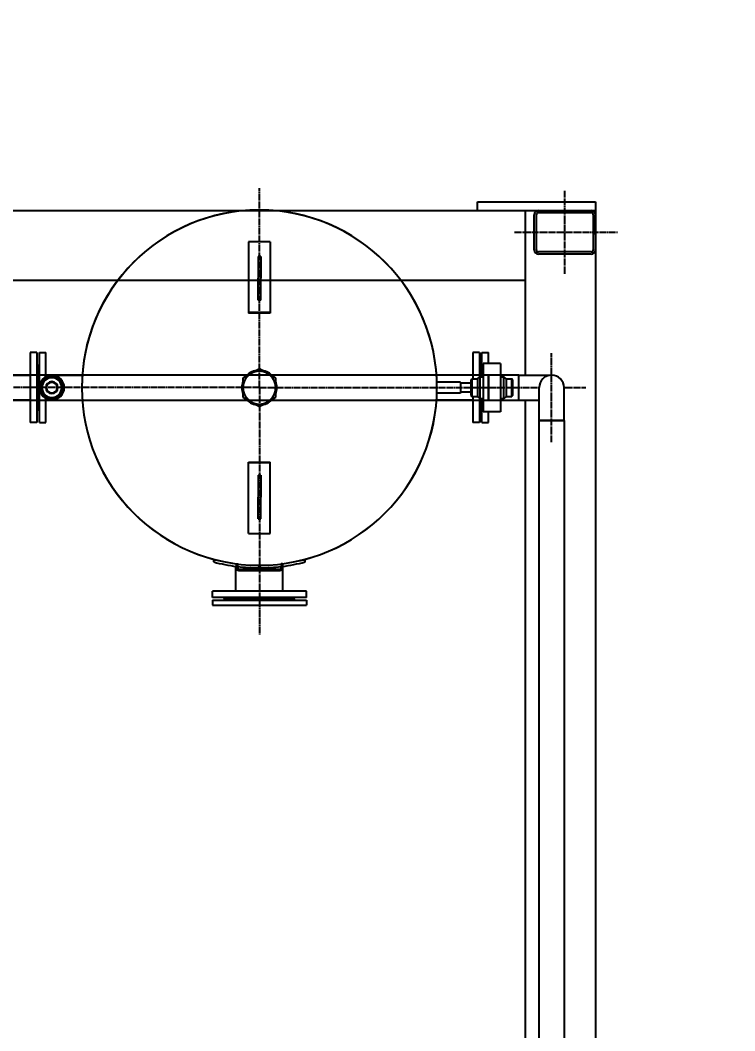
# Model space of a CAD drawing. Header units: millimetres. Extents: x 3795014 to 4300160, y 3869364 to 4016788.
# Drawn here: x 3868704 to 3870338, y 4009246 to 4011557 of the extents above; entities that cross this region are included whole.
import ezdxf
from ezdxf import colors
from ezdxf.entities.mleader import LeaderData, LeaderLine
from ezdxf.math import Vec2, Vec3

# ---------------------------------------------------------------- set-up
doc = ezdxf.new("R2010")
doc.units = ezdxf.units.MM
doc.set_wipeout_variables(frame=1)
for name, pattern in [('K5LT_AXLED', [19.5, 15, -1.5, 1.5, -1.5]), ('K5LT_BASIC', [0]), ('K5LT_THIN', [0])]:
    doc.linetypes.add(name, pattern=pattern)
doc.layers.add('выноска', color=7, linetype='Continuous', lineweight=18)
doc.layers.add('Системный слой', color=7, linetype='Continuous')
doc.styles.add('ISOCPEUR', font='isocpeur.ttf')

# ---------------------------------------------------------------- blocks, each defined once
blk = doc.blocks.new('_BoxFilled')
at = {"color": 0, "linetype": 'ByBlock', "lineweight": -2}
blk.add_line((-0.5, 0), (-1, 0), dxfattribs=at)
at = {"color": 0, "linetype": 'ByBlock', "lineweight": 20}
blk.add_solid([(-0.5, 0.5), (0.5, 0.5), (-0.5, -0.5), (0.5, -0.5)], dxfattribs=at)

msp = doc.modelspace()

# ---------------------------------------------------------------- linework, layer by layer
at = {"layer": 'Системный слой', "linetype": 'K5LT_AXLED'}
for p, q in [((3869250.8, 4010716.6), (3869250.8, 4011172.6)), ((3869250.8, 4010716.6), (3869250.8, 4011172.6)), ((3869949.3, 4010976.7), (3869949.3, 4011166.7)), ((3869834.3, 4011071.7), (3870069.3, 4011071.7)), ((3869250.8, 4010716.6), (3868663.8, 4010716.6)), ((3869250.8, 4010716.6), (3868663.8, 4010716.6)), ((3869250.8, 4010716.6), (3869837.8, 4010716.6)), ((3869250.8, 4010716.6), (3869250.8, 4010151.6)), ((3869250.8, 4010716.6), (3869837.8, 4010716.6)), ((3869250.8, 4010716.6), (3869250.8, 4010151.6))]:
    msp.add_line(p, q, dxfattribs=at)
at = {"layer": 'Системный слой', "linetype": 'K5LT_THIN'}
for p, q in [((3869749.3, 4011141.7), (3870019.3, 4011141.7)), ((3869749.3, 4011121.7), (3869749.3, 4011141.7)), ((3870019.3, 4011141.7), (3870019.3, 4010871.7)), ((3865999.3, 4011121.7), (3870019.3, 4011121.7)), ((3869859.3, 4008222.2), (3869859.3, 4011121.7)), ((3869879.3, 4011031.7), (3869879.3, 4011111.7)), ((3869884.3, 4011031.7), (3869884.3, 4011111.7)), ((3869889.3, 4011121.7), (3870009.3, 4011121.7)), ((3869889.3, 4011116.7), (3870009.3, 4011116.7)), ((3870014.3, 4011111.7), (3870014.3, 4011031.7)), ((3870019.3, 4011066.7), (3870019.3, 4011121.7)), ((3870019.3, 4011111.7), (3870019.3, 4011031.7)), ((3870019.3, 4011072.9), (3870019.3, 4008232.2)), ((3870009.3, 4011026.7), (3869889.3, 4011026.7)), ((3870009.3, 4011021.7), (3869889.3, 4011021.7)), ((3870019.3, 4011031.7), (3870019.3, 4011011.7)), ((3869859.3, 4010961.7), (3866019.3, 4010961.7))]:
    msp.add_line(p, q, dxfattribs=at)
at = {"layer": 'Системный слой', "linetype": 'K5LT_BASIC'}
for p, q in [((3869275.8, 4011050.1), (3869225.8, 4011050.1)), ((3869225.8, 4011050.1), (3869225.8, 4010888)), ((3869275.8, 4011050.1), (3869225.8, 4011050.1)), ((3869225.8, 4011050.1), (3869225.8, 4010888)), ((3869275.8, 4011050.1), (3869275.8, 4010888)), ((3869275.8, 4011050.1), (3869275.8, 4010888)), ((3869247.8, 4011016.6), (3869247.8, 4010967.6)), ((3869253.8, 4011016.6), (3869247.8, 4011016.6)), ((3869247.8, 4011016.6), (3869247.8, 4010967.6)), ((3869253.8, 4011016.6), (3869247.8, 4011016.6)), ((3869253.8, 4011016.6), (3869253.8, 4010967.6)), ((3869253.8, 4011016.6), (3869253.8, 4010967.6)), ((3869247.8, 4010967.6), (3869247.8, 4010966.6)), ((3869247.8, 4010967.6), (3869247.8, 4010966.6)), ((3869247.8, 4010916.6), (3869247.8, 4010966.6)), ((3869247.8, 4010916.6), (3869247.8, 4010966.6)), ((3869253.8, 4010967.6), (3869253.8, 4010966.6)), ((3869253.8, 4010967.6), (3869253.8, 4010966.6)), ((3869253.8, 4010916.6), (3869253.8, 4010966.6)), ((3869253.8, 4010916.6), (3869253.8, 4010966.6)), ((3869253.8, 4010916.6), (3869247.8, 4010916.6)), ((3869253.8, 4010916.6), (3869247.8, 4010916.6)), ((3869275.8, 4010888), (3869225.8, 4010888)), ((3869225.8, 4010888), (3869225.8, 4010886.6)), ((3869275.8, 4010888), (3869225.8, 4010888)), ((3869225.8, 4010888), (3869225.8, 4010886.6)), ((3869275.8, 4010886.6), (3869225.8, 4010886.6)), ((3869275.8, 4010886.6), (3869225.8, 4010886.6)), ((3869275.8, 4010888), (3869275.8, 4010886.6)), ((3869275.8, 4010888), (3869275.8, 4010886.6)), ((3868741.8, 4010796.6), (3868726.8, 4010796.6)), ((3868726.8, 4010796.6), (3868726.8, 4010773.2)), ((3868741.8, 4010796.6), (3868726.8, 4010796.6)), ((3868726.8, 4010796.6), (3868726.8, 4010773.2)), ((3868741.8, 4010796.6), (3868741.8, 4010773.2)), ((3868741.8, 4010796.6), (3868741.8, 4010773.2)), ((3868747.8, 4010796.6), (3868762.8, 4010796.6)), ((3868747.8, 4010716.6), (3868747.8, 4010796.6)), ((3868747.8, 4010796.6), (3868762.8, 4010796.6)), ((3868747.8, 4010716.6), (3868747.8, 4010796.6)), ((3868762.8, 4010741.7), (3868762.8, 4010796.6)), ((3868762.8, 4010741.7), (3868762.8, 4010796.6)), ((3869753.8, 4010796.6), (3869738.8, 4010796.6)), ((3869738.8, 4010796.6), (3869738.8, 4010736.6)), ((3869753.8, 4010796.6), (3869738.8, 4010796.6)), ((3869738.8, 4010796.6), (3869738.8, 4010736.6)), ((3869753.8, 4010796.6), (3869753.8, 4010740.6)), ((3869753.8, 4010796.6), (3869753.8, 4010740.6)), ((3869759.8, 4010796.6), (3869774.8, 4010796.6)), ((3869759.8, 4010773.2), (3869759.8, 4010796.6)), ((3869759.8, 4010796.6), (3869774.8, 4010796.6)), ((3869759.8, 4010773.2), (3869759.8, 4010796.6)), ((3869774.8, 4010773.2), (3869774.8, 4010796.6)), ((3869774.8, 4010773.2), (3869774.8, 4010796.6)), ((3868726.8, 4010773.2), (3868726.8, 4010636.6)), ((3868726.8, 4010773.2), (3868726.8, 4010636.6)), ((3868741.8, 4010773.2), (3868741.8, 4010636.6)), ((3868741.8, 4010773.2), (3868741.8, 4010636.6)), ((3868744.8, 4010767.6), (3868741.8, 4010770.6)), ((3868744.8, 4010767.6), (3868741.8, 4010770.6)), ((3868744.8, 4010767.6), (3868747.8, 4010770.6)), ((3868744.8, 4010767.6), (3868747.8, 4010770.6)), ((3868744.8, 4010767.6), (3868744.8, 4010752.7)), ((3868744.8, 4010680.5), (3868744.8, 4010767.6)), ((3868744.8, 4010767.6), (3868744.8, 4010752.7)), ((3868744.8, 4010680.5), (3868744.8, 4010767.6)), ((3869250.8, 4010759.9), (3869232, 4010749.1)), ((3869250.8, 4010759.9), (3869232, 4010749.1)), ((3869269.5, 4010749.1), (3869250.8, 4010759.9)), ((3869269.5, 4010749.1), (3869250.8, 4010759.9)), ((3869756.8, 4010767.6), (3869753.8, 4010770.6)), ((3869756.8, 4010767.6), (3869753.8, 4010770.6)), ((3869756.8, 4010767.6), (3869759.8, 4010770.6)), ((3869756.8, 4010767.6), (3869759.8, 4010770.6)), ((3869756.8, 4010752.7), (3869756.8, 4010767.6)), ((3869756.8, 4010767.6), (3869756.8, 4010741.6)), ((3869756.8, 4010752.7), (3869756.8, 4010767.6)), ((3869756.8, 4010767.6), (3869756.8, 4010741.6)), ((3869759.8, 4010741.6), (3869759.8, 4010773.2)), ((3869759.8, 4010741.6), (3869759.8, 4010773.2)), ((3869762.3, 4010771.6), (3869762.3, 4010661.6)), ((3869802.3, 4010771.6), (3869762.3, 4010771.6)), ((3869762.3, 4010771.6), (3869762.3, 4010661.6)), ((3869802.3, 4010771.6), (3869762.3, 4010771.6)), ((3869774.8, 4010771.6), (3869774.8, 4010773.2)), ((3869774.8, 4010771.6), (3869774.8, 4010773.2)), ((3869802.3, 4010771.6), (3869802.3, 4010661.6)), ((3869802.3, 4010771.6), (3869802.3, 4010661.6)), ((3869774.8, 4010745.1), (3867564, 4010745.1)), ((3868612, 4010745.1), (3868726.8, 4010745.1)), ((3868726.8, 4010745.1), (3868726.8, 4010688.1)), ((3868744.8, 4010752.7), (3868744.8, 4010665.6)), ((3868744.8, 4010752.7), (3868744.8, 4010665.6)), ((3868762.8, 4010745.1), (3868845.8, 4010745.1)), ((3868762.8, 4010745.1), (3868845.8, 4010745.1)), ((3868776.3, 4010745.1), (3868845.8, 4010745.1)), ((3868776.3, 4010745.1), (3868845.8, 4010745.1)), ((3869232, 4010749.1), (3869213.3, 4010738.3)), ((3869232, 4010749.1), (3869213.3, 4010738.3)), ((3869213.3, 4010738.3), (3869213.3, 4010716.6)), ((3869213.3, 4010738.3), (3869213.3, 4010716.6)), ((3869288.3, 4010738.3), (3869269.5, 4010749.1)), ((3869288.3, 4010738.3), (3869269.5, 4010749.1)), ((3869288.3, 4010716.6), (3869288.3, 4010738.3)), ((3869288.3, 4010716.6), (3869288.3, 4010738.3)), ((3869738.8, 4010745.1), (3869655.8, 4010745.1)), ((3869738.8, 4010745.1), (3869655.8, 4010745.1)), ((3869749.8, 4010736.6), (3869754.8, 4010741.6)), ((3869749.8, 4010736.6), (3869754.8, 4010741.6)), ((3869754.8, 4010741.6), (3869754.8, 4010716.6)), ((3869754.8, 4010741.6), (3869762.3, 4010741.6)), ((3869754.8, 4010741.6), (3869754.8, 4010716.6)), ((3869754.8, 4010741.6), (3869762.3, 4010741.6)), ((3869756.8, 4010741.6), (3869756.8, 4010752.7)), ((3869756.8, 4010741.6), (3869756.8, 4010752.7)), ((3869774.8, 4010688.1), (3869774.8, 4010745.1)), ((3869843.9, 4010745.1), (3869774.8, 4010745.1)), ((3869774.8, 4010745.1), (3869774.8, 4010688.1)), ((3869802.3, 4010741.6), (3869809.8, 4010741.6)), ((3869802.3, 4010741.6), (3869809.8, 4010741.6)), ((3869814.8, 4010736.6), (3869809.8, 4010741.6)), ((3869809.8, 4010716.6), (3869809.8, 4010741.6)), ((3869814.8, 4010736.6), (3869809.8, 4010741.6)), ((3869809.8, 4010716.6), (3869809.8, 4010741.6)), ((3869843.9, 4010688.1), (3869843.9, 4010745.1)), ((3868747.8, 4010660), (3868747.8, 4010716.6)), ((3868747.8, 4010660), (3868747.8, 4010716.6)), ((3869213.3, 4010716.6), (3869213.3, 4010694.9)), ((3869213.3, 4010716.6), (3869213.3, 4010694.9)), ((3869288.3, 4010694.9), (3869288.3, 4010716.6)), ((3869288.3, 4010694.9), (3869288.3, 4010716.6)), ((3869710.8, 4010729.1), (3869656.6, 4010729.1)), ((3869710.8, 4010729.1), (3869656.6, 4010729.1)), ((3869710.8, 4010729.1), (3869710.8, 4010716.8)), ((3869710.8, 4010729.1), (3869710.8, 4010716.8)), ((3869734.8, 4010726.6), (3869710.8, 4010726.6)), ((3869734.8, 4010726.6), (3869710.8, 4010726.6)), ((3869710.8, 4010716.8), (3869710.8, 4010704.1)), ((3869710.8, 4010716.8), (3869710.8, 4010704.1)), ((3869734.8, 4010734.6), (3869736.8, 4010736.6)), ((3869734.8, 4010734.6), (3869736.8, 4010736.6)), ((3869734.8, 4010716.6), (3869734.8, 4010734.6)), ((3869734.8, 4010716.6), (3869734.8, 4010734.6)), ((3869734.8, 4010698.6), (3869734.8, 4010716.6)), ((3869734.8, 4010698.6), (3869734.8, 4010716.6)), ((3869736.8, 4010736.6), (3869749.8, 4010736.6)), ((3869736.8, 4010736.6), (3869736.8, 4010716.6)), ((3869736.8, 4010736.6), (3869749.8, 4010736.6)), ((3869736.8, 4010736.6), (3869736.8, 4010716.6)), ((3869736.8, 4010716.6), (3869736.8, 4010696.6)), ((3869736.8, 4010716.6), (3869736.8, 4010696.6)), ((3869749.8, 4010736.6), (3869749.8, 4010716.6)), ((3869749.8, 4010736.6), (3869749.8, 4010716.6)), ((3869749.8, 4010716.6), (3869749.8, 4010696.6)), ((3869749.8, 4010716.6), (3869749.8, 4010696.6)), ((3869754.8, 4010716.6), (3869754.8, 4010691.6)), ((3869754.8, 4010716.6), (3869754.8, 4010691.6)), ((3869809.8, 4010691.6), (3869809.8, 4010716.6)), ((3869809.8, 4010691.6), (3869809.8, 4010716.6)), ((3869814.8, 4010736.6), (3869827.8, 4010736.6)), ((3869814.8, 4010736.6), (3869814.8, 4010716.6)), ((3869814.8, 4010736.6), (3869827.8, 4010736.6)), ((3869814.8, 4010736.6), (3869814.8, 4010716.6)), ((3869814.8, 4010716.6), (3869814.8, 4010696.6)), ((3869814.8, 4010716.6), (3869814.8, 4010696.6)), ((3869829.8, 4010734.6), (3869827.8, 4010736.6)), ((3869827.8, 4010716.6), (3869827.8, 4010736.6)), ((3869829.8, 4010734.6), (3869827.8, 4010736.6)), ((3869827.8, 4010716.6), (3869827.8, 4010736.6)), ((3869827.8, 4010696.6), (3869827.8, 4010716.6)), ((3869827.8, 4010696.6), (3869827.8, 4010716.6)), ((3869829.8, 4010734.6), (3869829.8, 4010716.6)), ((3869829.8, 4010734.6), (3869829.8, 4010716.6)), ((3869829.8, 4010716.6), (3869829.8, 4010698.6)), ((3869829.8, 4010716.6), (3869829.8, 4010698.6)), ((3868762.8, 4010660), (3868762.8, 4010691.5)), ((3868762.8, 4010660), (3868762.8, 4010691.5)), ((3869213.3, 4010694.9), (3869232, 4010684.1)), ((3869213.3, 4010694.9), (3869232, 4010684.1)), ((3869269.5, 4010684.1), (3869288.3, 4010694.9)), ((3869269.5, 4010684.1), (3869288.3, 4010694.9)), ((3869710.8, 4010704.1), (3869656.6, 4010704.1)), ((3869710.8, 4010704.1), (3869656.6, 4010704.1)), ((3869734.8, 4010706.6), (3869710.8, 4010706.6)), ((3869734.8, 4010706.6), (3869710.8, 4010706.6)), ((3869734.8, 4010698.6), (3869736.8, 4010696.6)), ((3869734.8, 4010698.6), (3869736.8, 4010696.6)), ((3869736.8, 4010696.6), (3869749.8, 4010696.6)), ((3869736.8, 4010696.6), (3869749.8, 4010696.6)), ((3869738.8, 4010696.6), (3869738.8, 4010660)), ((3869738.8, 4010696.6), (3869738.8, 4010660)), ((3869749.8, 4010696.6), (3869754.8, 4010691.6)), ((3869749.8, 4010696.6), (3869754.8, 4010691.6)), ((3869753.8, 4010692.6), (3869753.8, 4010660)), ((3869753.8, 4010692.6), (3869753.8, 4010660)), ((3869754.8, 4010691.6), (3869762.3, 4010691.6)), ((3869754.8, 4010691.6), (3869762.3, 4010691.6)), ((3869756.8, 4010691.6), (3869756.8, 4010680.5)), ((3869756.8, 4010665.6), (3869756.8, 4010691.6)), ((3869756.8, 4010691.6), (3869756.8, 4010680.5)), ((3869756.8, 4010665.6), (3869756.8, 4010691.6)), ((3869759.8, 4010636.6), (3869759.8, 4010691.6)), ((3869759.8, 4010636.6), (3869759.8, 4010691.6)), ((3869802.3, 4010691.6), (3869809.8, 4010691.6)), ((3869802.3, 4010691.6), (3869809.8, 4010691.6)), ((3869814.8, 4010696.6), (3869809.8, 4010691.6)), ((3869814.8, 4010696.6), (3869809.8, 4010691.6)), ((3869814.8, 4010696.6), (3869827.8, 4010696.6)), ((3869814.8, 4010696.6), (3869827.8, 4010696.6)), ((3869829.8, 4010698.6), (3869827.8, 4010696.6)), ((3869829.8, 4010698.6), (3869827.8, 4010696.6)), ((3867564, 4010688.1), (3869774.8, 4010688.1)), ((3868726.8, 4010688.1), (3868612, 4010688.1)), ((3868744.8, 4010665.6), (3868744.8, 4010680.5)), ((3868744.8, 4010665.6), (3868744.8, 4010680.5)), ((3868762.8, 4010688.1), (3868845.8, 4010688.1)), ((3868762.8, 4010688.1), (3868845.8, 4010688.1)), ((3868776.3, 4010688.1), (3868845.8, 4010688.1)), ((3868776.3, 4010688.1), (3868845.8, 4010688.1)), ((3869232, 4010684.1), (3869250.8, 4010673.3)), ((3869232, 4010684.1), (3869250.8, 4010673.3)), ((3869250.8, 4010673.3), (3869269.5, 4010684.1)), ((3869250.8, 4010673.3), (3869269.5, 4010684.1)), ((3869738.8, 4010688.1), (3869655.8, 4010688.1)), ((3869738.8, 4010688.1), (3869655.8, 4010688.1)), ((3869756.8, 4010680.5), (3869756.8, 4010665.6)), ((3869756.8, 4010680.5), (3869756.8, 4010665.6)), ((3869774.8, 4010688.1), (3869843.9, 4010688.1)), ((3868744.8, 4010665.6), (3868741.8, 4010662.6)), ((3868744.8, 4010665.6), (3868741.8, 4010662.6)), ((3868744.8, 4010665.6), (3868747.8, 4010662.6)), ((3868744.8, 4010665.6), (3868747.8, 4010662.6)), ((3868747.8, 4010636.6), (3868747.8, 4010660)), ((3868747.8, 4010636.6), (3868747.8, 4010660)), ((3868762.8, 4010636.6), (3868762.8, 4010660)), ((3868762.8, 4010636.6), (3868762.8, 4010660)), ((3869738.8, 4010660), (3869738.8, 4010636.6)), ((3869738.8, 4010660), (3869738.8, 4010636.6)), ((3869756.8, 4010665.6), (3869753.8, 4010662.6)), ((3869756.8, 4010665.6), (3869753.8, 4010662.6)), ((3869753.8, 4010660), (3869753.8, 4010636.6)), ((3869753.8, 4010660), (3869753.8, 4010636.6)), ((3869756.8, 4010665.6), (3869759.8, 4010662.6)), ((3869756.8, 4010665.6), (3869759.8, 4010662.6)), ((3869802.3, 4010661.6), (3869762.3, 4010661.6)), ((3869802.3, 4010661.6), (3869762.3, 4010661.6)), ((3869774.8, 4010636.6), (3869774.8, 4010661.6)), ((3869774.8, 4010636.6), (3869774.8, 4010661.6)), ((3868741.8, 4010636.6), (3868726.8, 4010636.6)), ((3868741.8, 4010636.6), (3868726.8, 4010636.6)), ((3868747.8, 4010636.6), (3868762.8, 4010636.6)), ((3868747.8, 4010636.6), (3868762.8, 4010636.6)), ((3869753.8, 4010636.6), (3869738.8, 4010636.6)), ((3869753.8, 4010636.6), (3869738.8, 4010636.6)), ((3869759.8, 4010636.6), (3869774.8, 4010636.6)), ((3869759.8, 4010636.6), (3869774.8, 4010636.6)), ((3869890.4, 4010641.6), (3869947.4, 4010641.6)), ((3869890.4, 4008706.3), (3869890.4, 4010641.6)), ((3869947.4, 4010641.6), (3869947.4, 4008706.3)), ((3869225.8, 4010545.2), (3869225.8, 4010546.6)), ((3869225.8, 4010546.6), (3869275.8, 4010546.6)), ((3869225.8, 4010545.2), (3869225.8, 4010546.6)), ((3869225.8, 4010546.6), (3869275.8, 4010546.6)), ((3869225.8, 4010383.1), (3869225.8, 4010545.2)), ((3869225.8, 4010545.2), (3869275.8, 4010545.2)), ((3869225.8, 4010383.1), (3869225.8, 4010545.2)), ((3869225.8, 4010545.2), (3869275.8, 4010545.2)), ((3869275.8, 4010545.2), (3869275.8, 4010546.6)), ((3869275.8, 4010545.2), (3869275.8, 4010546.6)), ((3869275.8, 4010383.1), (3869275.8, 4010545.2)), ((3869275.8, 4010383.1), (3869275.8, 4010545.2)), ((3869247.8, 4010516.6), (3869253.8, 4010516.6)), ((3869247.8, 4010516.6), (3869247.8, 4010466.6)), ((3869247.8, 4010516.6), (3869253.8, 4010516.6)), ((3869247.8, 4010516.6), (3869247.8, 4010466.6)), ((3869253.8, 4010516.6), (3869253.8, 4010466.6)), ((3869253.8, 4010516.6), (3869253.8, 4010466.6)), ((3869247.8, 4010465.6), (3869247.8, 4010466.6)), ((3869247.8, 4010465.6), (3869247.8, 4010466.6)), ((3869247.8, 4010416.6), (3869247.8, 4010465.6)), ((3869247.8, 4010416.6), (3869247.8, 4010465.6)), ((3869253.8, 4010465.6), (3869253.8, 4010466.6)), ((3869253.8, 4010465.6), (3869253.8, 4010466.6)), ((3869253.8, 4010416.6), (3869253.8, 4010465.6)), ((3869253.8, 4010416.6), (3869253.8, 4010465.6)), ((3869247.8, 4010416.6), (3869253.8, 4010416.6)), ((3869247.8, 4010416.6), (3869253.8, 4010416.6)), ((3869225.8, 4010383.1), (3869275.8, 4010383.1)), ((3869225.8, 4010383.1), (3869275.8, 4010383.1)), ((3869146.3, 4010318.1), (3869146.3, 4010324.3)), ((3869146.3, 4010318.1), (3869146.3, 4010324.3)), ((3869355.3, 4010318.1), (3869355.3, 4010324.3)), ((3869355.3, 4010318.1), (3869355.3, 4010324.3)), ((3869196.8, 4010251.6), (3869196.8, 4010308.2)), ((3869196.8, 4010251.6), (3869196.8, 4010308.2)), ((3869198.3, 4010313.6), (3869201.3, 4010313.6)), ((3869198.3, 4010304.3), (3869198.3, 4010313.6)), ((3869198.3, 4010313.6), (3869201.3, 4010313.6)), ((3869198.3, 4010304.3), (3869198.3, 4010313.6)), ((3869201.3, 4010304.3), (3869201.3, 4010313.6)), ((3869201.3, 4010304.3), (3869201.3, 4010313.6)), ((3869203.9, 4010301.6), (3869297.7, 4010301.6)), ((3869203.9, 4010301.6), (3869297.7, 4010301.6)), ((3869203.9, 4010298.6), (3869297.7, 4010298.6)), ((3869203.9, 4010298.6), (3869297.7, 4010298.6)), ((3869247.9, 4010304.6), (3869250.8, 4010309.6)), ((3869247.9, 4010304.6), (3869250.8, 4010309.6)), ((3869250.8, 4010309.6), (3869250.8, 4010310.6)), ((3869250.8, 4010309.6), (3869250.8, 4010310.6)), ((3869250.8, 4010309.6), (3869250.8, 4010310.6)), ((3869250.8, 4010309.6), (3869250.8, 4010310.6)), ((3869250.8, 4010309.6), (3869253.7, 4010304.6)), ((3869250.8, 4010309.6), (3869253.7, 4010304.6)), ((3869303.3, 4010313.6), (3869300.3, 4010313.6)), ((3869300.3, 4010313.6), (3869300.3, 4010304.3)), ((3869303.3, 4010313.6), (3869300.3, 4010313.6)), ((3869300.3, 4010313.6), (3869300.3, 4010304.3)), ((3869303.3, 4010313.6), (3869303.3, 4010304.3)), ((3869303.3, 4010313.6), (3869303.3, 4010304.3)), ((3869304.8, 4010251.6), (3869304.8, 4010308.2)), ((3869304.8, 4010251.6), (3869304.8, 4010308.2)), ((3869143.3, 4010236.6), (3869143.3, 4010251.6)), ((3869358.3, 4010251.6), (3869143.3, 4010251.6)), ((3869143.3, 4010236.6), (3869143.3, 4010251.6)), ((3869358.3, 4010251.6), (3869143.3, 4010251.6)), ((3869358.3, 4010236.6), (3869358.3, 4010251.6)), ((3869358.3, 4010236.6), (3869358.3, 4010251.6)), ((3869358.3, 4010236.6), (3869143.3, 4010236.6)), ((3869358.3, 4010236.6), (3869143.3, 4010236.6)), ((3869143.3, 4010230.6), (3869143.3, 4010219.6)), ((3869143.3, 4010230.6), (3869326.8, 4010230.6)), ((3869143.3, 4010230.6), (3869143.3, 4010219.6)), ((3869143.3, 4010230.6), (3869326.8, 4010230.6)), ((3869172.3, 4010233.6), (3869169.8, 4010236.1)), ((3869172.3, 4010233.6), (3869169.8, 4010236.1)), ((3869171.8, 4010233.6), (3869169.8, 4010231.6)), ((3869171.8, 4010233.6), (3869169.8, 4010231.6)), ((3869171.8, 4010233.6), (3869306.7, 4010233.6)), ((3869171.8, 4010233.6), (3869306.7, 4010233.6)), ((3869306.7, 4010233.6), (3869329.8, 4010233.6)), ((3869306.7, 4010233.6), (3869329.8, 4010233.6)), ((3869326.8, 4010230.6), (3869358.3, 4010230.6)), ((3869326.8, 4010230.6), (3869358.3, 4010230.6)), ((3869329.3, 4010233.6), (3869331.8, 4010236.1)), ((3869329.3, 4010233.6), (3869331.8, 4010236.1)), ((3869329.8, 4010233.6), (3869331.8, 4010231.6)), ((3869329.8, 4010233.6), (3869331.8, 4010231.6)), ((3869358.3, 4010230.6), (3869358.3, 4010219.6)), ((3869358.3, 4010230.6), (3869358.3, 4010219.6)), ((3869143.3, 4010219.6), (3869326.8, 4010219.6)), ((3869143.3, 4010219.6), (3869326.8, 4010219.6)), ((3869326.8, 4010219.6), (3869358.3, 4010219.6)), ((3869326.8, 4010219.6), (3869358.3, 4010219.6))]:
    msp.add_line(p, q, dxfattribs=at)
for centre, radius, start, end in [((3869250.8, 4010716.6), 406, 90, 180), ((3869250.8, 4010716.6), 406, 90.1432, 89.8568), ((3869250.8, 4010716.6), 406, 90, 180), ((3869250.8, 4010716.6), 406, 90.1432, 89.8568), ((3869250.8, 4010716.6), 406, 89.8568, 90.1432), ((3869250.8, 4010716.6), 406, 89.8568, 90.1432), ((3869250.8, 4010716.6), 406, 0, 90), ((3869250.8, 4010716.6), 406, 0, 90), ((3868776.3, 4010716.6), 28.5, 90, 270), ((3868776.3, 4010716.6), 28.5, 90, 270), ((3868776.3, 4010716.6), 25, 90, 270), ((3868776.3, 4010716.6), 25, 90, 270), ((3868776.3, 4010716.6), 24.2, 0, 180), ((3868776.3, 4010716.6), 24.2, 0, 180), ((3868776.3, 4010716.6), 22.6, 0, 180), ((3868776.3, 4010716.6), 22.6, 0, 180), ((3868776.3, 4010716.6), 28.5, 270, 90), ((3868776.3, 4010716.6), 28.5, 270, 90), ((3868776.3, 4010716.6), 25, 270, 90), ((3868776.3, 4010716.6), 25, 270, 90), ((3869250.8, 4010716.6), 37.5, 120, 150), ((3869250.8, 4010716.6), 37.5, 120, 150), ((3869250.8, 4010716.6), 40, 99.6359, 140.3641), ((3869250.8, 4010716.6), 40, 99.6359, 140.3641), ((3869250.8, 4010716.6), 37.5, 60, 120), ((3869250.8, 4010716.6), 37.5, 60, 120), ((3869250.8, 4010716.6), 40, 39.6358, 80.3641), ((3869250.8, 4010716.6), 40, 39.6358, 80.3641), ((3869250.8, 4010716.6), 37.5, 0, 60), ((3869250.8, 4010716.6), 37.5, 0, 60), ((3868776.3, 4010716.6), 24.2, 180, 0), ((3868776.3, 4010716.6), 24.2, 180, 0), ((3868776.3, 4010716.6), 22.6, 180, 0), ((3868776.3, 4010716.6), 22.6, 180, 0), ((3868776.3, 4010716.6), 13.7, 0, 180), ((3868776.3, 4010716.6), 13.7, 0, 180), ((3868776.3, 4010716.6), 13.7, 180, 0), ((3868776.3, 4010716.6), 13.7, 180, 0), ((3868776.3, 4010716.6), 12.1, 0, 180), ((3868776.3, 4010716.6), 12.1, 0, 180), ((3868776.3, 4010716.6), 12.1, 180, 0), ((3868776.3, 4010716.6), 12.1, 180, 0), ((3869250.8, 4010716.6), 406, 180, 270), ((3869250.8, 4010716.6), 406, 180, 270), ((3869250.8, 4010716.6), 40, 159.6359, 180), ((3869250.8, 4010716.6), 40, 159.6359, 180), ((3869250.8, 4010716.6), 40, 180, 200.3641), ((3869250.8, 4010716.6), 40, 180, 200.3641), ((3869250.8, 4010716.6), 37.5, 150, 180), ((3869250.8, 4010716.6), 37.5, 150, 180), ((3869250.8, 4010716.6), 37.5, 180, 240), ((3869250.8, 4010716.6), 37.5, 180, 240), ((3869250.8, 4010716.6), 406, 270, 0), ((3869250.8, 4010716.6), 406, 270, 0), ((3869250.8, 4010716.6), 37.5, 300, 0), ((3869250.8, 4010716.6), 37.5, 300, 0), ((3869250.8, 4010716.6), 40, 0, 20.3641), ((3869250.8, 4010716.6), 40, 0, 20.3641), ((3869250.8, 4010716.6), 40, 339.6359, 0), ((3869250.8, 4010716.6), 40, 339.6359, 0), ((3869250.8, 4010716.6), 40, 219.6359, 260.3641), ((3869250.8, 4010716.6), 40, 219.6359, 260.3641), ((3869250.8, 4010716.6), 40, 279.6359, 320.3641), ((3869250.8, 4010716.6), 40, 279.6359, 320.3641), ((3869250.8, 4010716.6), 37.5, 240, 300), ((3869250.8, 4010716.6), 37.5, 240, 300), ((3869250.8, 4010716.6), 412, 255.3069, 262.6791), ((3869250.8, 4010716.6), 412, 255.3069, 262.6791), ((3869203.9, 4010304.3), 5.63, 180, 270), ((3869203.9, 4010304.3), 5.63, 180, 270), ((3869250.8, 4010716.6), 412, 263.0995, 269.5994), ((3869250.8, 4010716.6), 412, 263.0995, 269.5994), ((3869203.9, 4010304.3), 2.63, 180, 270), ((3869203.9, 4010304.3), 2.63, 180, 270), ((3869250.8, 4010716.6), 412, 270.4006, 276.9005), ((3869250.8, 4010716.6), 412, 270.4006, 276.9005), ((3869297.7, 4010304.3), 2.63, 270, 0), ((3869297.7, 4010304.3), 5.63, 270, 0), ((3869297.7, 4010304.3), 2.63, 270, 0), ((3869297.7, 4010304.3), 5.63, 270, 0), ((3869250.8, 4010716.6), 412, 277.3209, 284.6931), ((3869250.8, 4010716.6), 412, 277.3209, 284.6931)]:
    msp.add_arc(centre, radius, start, end, dxfattribs=at)
at = {"layer": 'Системный слой', "linetype": 'K5LT_THIN'}
for centre, radius, start, end in [((3869889.3, 4011111.7), 10, 90, 180), ((3869889.3, 4011111.7), 5, 90, 180), ((3870009.3, 4011111.7), 10, 0, 90), ((3870009.3, 4011111.7), 5, 0, 90), ((3869889.3, 4011031.7), 10, 180, 270), ((3869889.3, 4011031.7), 5, 180, 270), ((3870009.3, 4011031.7), 5, 270, 0), ((3870009.3, 4011031.7), 10, 270, 0)]:
    msp.add_arc(centre, radius, start, end, dxfattribs=at)
at = {"layer": 'Системный слой', "linetype": 'K5LT_BASIC'}
for points, knots in [([(3869168.9, 4010230.6), (3869169, 4010230.7), (3869169.1, 4010230.8), (3869169.2, 4010231), (3869169.3, 4010231.1), (3869169.4, 4010231.2), (3869169.5, 4010231.2), (3869169.5, 4010231.3), (3869169.6, 4010231.4), (3869169.6, 4010231.4), (3869169.7, 4010231.5), (3869169.7, 4010231.5), (3869169.7, 4010231.5), (3869169.8, 4010231.6), (3869169.8, 4010231.6), (3869169.8, 4010231.6), (3869169.8, 4010231.6), (3869169.8, 4010231.6)], [0, 0, 0, 0, 2.070458, 3.887251, 5.355307, 6.470189, 7.443031, 8.473457, 9.434259, 10.56706, 11.602931, 12.709375, 13.743512, 14.861212, 15.937161, 16.995159, 18, 18, 18, 18]), ([(3869169.8, 4010231.6), (3869169.8, 4010231.6), (3869169.8, 4010231.6), (3869169.8, 4010231.6), (3869169.8, 4010231.6), (3869169.7, 4010231.5), (3869169.7, 4010231.5), (3869169.7, 4010231.4), (3869169.6, 4010231.4), (3869169.6, 4010231.3), (3869169.5, 4010231.3), (3869169.4, 4010231.2), (3869169.4, 4010231.1), (3869169.3, 4010231.1), (3869169.2, 4010231), (3869169.2, 4010230.9), (3869169.1, 4010230.9), (3869169.1, 4010230.8), (3869169, 4010230.7), (3869169, 4010230.7), (3869168.9, 4010230.6), (3869168.9, 4010230.6)], [0, 0, 0, 0, 2.181994, 3.424646, 4.637388, 5.887186, 7.140958, 8.438361, 9.666689, 11.064242, 12.384876, 13.755335, 14.928139, 16.018214, 16.966434, 17.820434, 18.665002, 19.500138, 20.312192, 21.14548, 22, 22, 22, 22]), ([(3869168.9, 4010230.6), (3869169, 4010230.7), (3869169.1, 4010230.8), (3869169.2, 4010231), (3869169.3, 4010231.1), (3869169.4, 4010231.2), (3869169.5, 4010231.2), (3869169.5, 4010231.3), (3869169.6, 4010231.4), (3869169.6, 4010231.4), (3869169.7, 4010231.5), (3869169.7, 4010231.5), (3869169.7, 4010231.5), (3869169.8, 4010231.6), (3869169.8, 4010231.6), (3869169.8, 4010231.6), (3869169.8, 4010231.6), (3869169.8, 4010231.6)], [0, 0, 0, 0, 2.070458, 3.887251, 5.355307, 6.470189, 7.443031, 8.473457, 9.434259, 10.56706, 11.602931, 12.709375, 13.743512, 14.861212, 15.937161, 16.995159, 18, 18, 18, 18]), ([(3869169.8, 4010231.6), (3869169.8, 4010231.6), (3869169.8, 4010231.6), (3869169.8, 4010231.6), (3869169.8, 4010231.6), (3869169.7, 4010231.5), (3869169.7, 4010231.5), (3869169.7, 4010231.4), (3869169.6, 4010231.4), (3869169.6, 4010231.3), (3869169.5, 4010231.3), (3869169.4, 4010231.2), (3869169.4, 4010231.1), (3869169.3, 4010231.1), (3869169.2, 4010231), (3869169.2, 4010230.9), (3869169.1, 4010230.9), (3869169.1, 4010230.8), (3869169, 4010230.7), (3869169, 4010230.7), (3869168.9, 4010230.6), (3869168.9, 4010230.6)], [0, 0, 0, 0, 2.181994, 3.424646, 4.637388, 5.887186, 7.140958, 8.438361, 9.666689, 11.064242, 12.384876, 13.755335, 14.928139, 16.018214, 16.966434, 17.820434, 18.665002, 19.500138, 20.312192, 21.14548, 22, 22, 22, 22]), ([(3869169.8, 4010236.1), (3869169.8, 4010236.1), (3869169.8, 4010236.1), (3869169.7, 4010236.2), (3869169.6, 4010236.4), (3869169.4, 4010236.5), (3869169.3, 4010236.6)], [0, 0, 0, 0, 1.674306, 3.446078, 4.794746, 7, 7, 7, 7]), ([(3869169.8, 4010236.1), (3869169.8, 4010236.1), (3869169.8, 4010236.1), (3869169.7, 4010236.2), (3869169.6, 4010236.4), (3869169.4, 4010236.5), (3869169.3, 4010236.6)], [0, 0, 0, 0, 1.674306, 3.446078, 4.794746, 7, 7, 7, 7]), ([(3869195.7, 4010230.6), (3869195.6, 4010230.7), (3869195.5, 4010230.8), (3869195.4, 4010230.9), (3869195.3, 4010231), (3869195.2, 4010231.1), (3869195.1, 4010231.2), (3869194.9, 4010231.3), (3869194.9, 4010231.3), (3869194.7, 4010231.4), (3869194.6, 4010231.4), (3869194.4, 4010231.5), (3869194.2, 4010231.5), (3869194.1, 4010231.6), (3869194, 4010231.6), (3869193.8, 4010231.6), (3869193.6, 4010231.6), (3869193.5, 4010231.6), (3869193.3, 4010231.6), (3869193.1, 4010231.6), (3869193, 4010231.6), (3869192.7, 4010231.5), (3869192.5, 4010231.5), (3869192.3, 4010231.5), (3869192.2, 4010231.4), (3869192, 4010231.4), (3869191.8, 4010231.3), (3869191.6, 4010231.2), (3869191.4, 4010231.2), (3869191.2, 4010231.1), (3869191, 4010231), (3869190.9, 4010231), (3869190.7, 4010230.9), (3869190.6, 4010230.8), (3869190.5, 4010230.8), (3869190.3, 4010230.7), (3869190.2, 4010230.6), (3869190.1, 4010230.6), (3869190.1, 4010230.6)], [0, 0, 0, 0, 2.098266, 3.933787, 5.40939, 6.508009, 7.584179, 8.569468, 9.488069, 10.248193, 12.375705, 13.494139, 14.411445, 15.450371, 16.557566, 17.661301, 18.861363, 19.93129, 20.901493, 21.88384, 23.067005, 24.360459, 25.578174, 26.691721, 27.752769, 28.874556, 29.953197, 31.064416, 31.988426, 33.037857, 34.009517, 34.874159, 35.49531, 36.297489, 37.070225, 37.92784, 38.491193, 39, 39, 39, 39]), ([(3869195.7, 4010230.6), (3869195.6, 4010230.7), (3869195.5, 4010230.8), (3869195.4, 4010230.9), (3869195.3, 4010231), (3869195.2, 4010231.1), (3869195.1, 4010231.2), (3869194.9, 4010231.3), (3869194.9, 4010231.3), (3869194.7, 4010231.4), (3869194.6, 4010231.4), (3869194.4, 4010231.5), (3869194.2, 4010231.5), (3869194.1, 4010231.6), (3869194, 4010231.6), (3869193.8, 4010231.6), (3869193.6, 4010231.6), (3869193.5, 4010231.6), (3869193.3, 4010231.6), (3869193.1, 4010231.6), (3869193, 4010231.6), (3869192.7, 4010231.5), (3869192.5, 4010231.5), (3869192.3, 4010231.5), (3869192.2, 4010231.4), (3869192, 4010231.4), (3869191.8, 4010231.3), (3869191.6, 4010231.2), (3869191.4, 4010231.2), (3869191.2, 4010231.1), (3869191, 4010231), (3869190.9, 4010231), (3869190.7, 4010230.9), (3869190.6, 4010230.8), (3869190.5, 4010230.8), (3869190.3, 4010230.7), (3869190.2, 4010230.6), (3869190.1, 4010230.6), (3869190.1, 4010230.6)], [0, 0, 0, 0, 2.098266, 3.933787, 5.40939, 6.508009, 7.584179, 8.569468, 9.488069, 10.248193, 12.375705, 13.494139, 14.411445, 15.450371, 16.557566, 17.661301, 18.861363, 19.93129, 20.901493, 21.88384, 23.067005, 24.360459, 25.578174, 26.691721, 27.752769, 28.874556, 29.953197, 31.064416, 31.988426, 33.037857, 34.009517, 34.874159, 35.49531, 36.297489, 37.070225, 37.92784, 38.491193, 39, 39, 39, 39]), ([(3869191.2, 4010236.6), (3869191.3, 4010236.6), (3869191.4, 4010236.5), (3869191.6, 4010236.4), (3869191.8, 4010236.4), (3869192, 4010236.3), (3869192.1, 4010236.3), (3869192.3, 4010236.3), (3869192.4, 4010236.2), (3869192.6, 4010236.2), (3869192.8, 4010236.2), (3869193, 4010236.1), (3869193.1, 4010236.1), (3869193.3, 4010236.1), (3869193.5, 4010236.1), (3869193.7, 4010236.1), (3869193.9, 4010236.1), (3869194, 4010236.1), (3869194.2, 4010236.2), (3869194.3, 4010236.2), (3869194.4, 4010236.2), (3869194.6, 4010236.3), (3869194.8, 4010236.3), (3869194.9, 4010236.4), (3869195.1, 4010236.5), (3869195.2, 4010236.6), (3869195.2, 4010236.6)], [0, 0, 0, 0, 1.271072, 2.389063, 3.353973, 4.165781, 4.977569, 5.858401, 6.789532, 7.71127, 8.790364, 9.903001, 11.108874, 12.238353, 13.474154, 14.779943, 15.980113, 17.034525, 17.95163, 18.942103, 20.145634, 21.381738, 22.689199, 24.187931, 25.671544, 27, 27, 27, 27]), ([(3869191.2, 4010236.6), (3869191.3, 4010236.6), (3869191.4, 4010236.5), (3869191.6, 4010236.4), (3869191.8, 4010236.4), (3869192, 4010236.3), (3869192.1, 4010236.3), (3869192.3, 4010236.3), (3869192.4, 4010236.2), (3869192.6, 4010236.2), (3869192.8, 4010236.2), (3869193, 4010236.1), (3869193.1, 4010236.1), (3869193.3, 4010236.1), (3869193.5, 4010236.1), (3869193.7, 4010236.1), (3869193.9, 4010236.1), (3869194, 4010236.1), (3869194.2, 4010236.2), (3869194.3, 4010236.2), (3869194.4, 4010236.2), (3869194.6, 4010236.3), (3869194.8, 4010236.3), (3869194.9, 4010236.4), (3869195.1, 4010236.5), (3869195.2, 4010236.6), (3869195.2, 4010236.6)], [0, 0, 0, 0, 1.271072, 2.389063, 3.353973, 4.165781, 4.977569, 5.858401, 6.789532, 7.71127, 8.790364, 9.903001, 11.108874, 12.238353, 13.474154, 14.779943, 15.980113, 17.034525, 17.95163, 18.942103, 20.145634, 21.381738, 22.689199, 24.187931, 25.671544, 27, 27, 27, 27]), ([(3869254.7, 4010230.6), (3869254.6, 4010230.7), (3869254.3, 4010230.8), (3869254, 4010231), (3869253.7, 4010231.1), (3869253.4, 4010231.2), (3869253.2, 4010231.2), (3869253, 4010231.3), (3869252.8, 4010231.4), (3869252.5, 4010231.4), (3869252.3, 4010231.5), (3869252, 4010231.5), (3869251.8, 4010231.5), (3869251.5, 4010231.6), (3869251.3, 4010231.6), (3869251, 4010231.6), (3869250.8, 4010231.6), (3869250.6, 4010231.6), (3869250.4, 4010231.6), (3869250.1, 4010231.6), (3869249.9, 4010231.6), (3869249.7, 4010231.5), (3869249.4, 4010231.5), (3869249.2, 4010231.4), (3869249, 4010231.4), (3869248.7, 4010231.3), (3869248.5, 4010231.3), (3869248.2, 4010231.2), (3869248, 4010231.1), (3869247.9, 4010231.1), (3869247.7, 4010231), (3869247.5, 4010230.9), (3869247.4, 4010230.9), (3869247.3, 4010230.8), (3869247.1, 4010230.7), (3869247, 4010230.7), (3869246.9, 4010230.6), (3869246.9, 4010230.6)], [0, 0, 0, 0, 2.188392, 4.108668, 5.660344, 6.83873, 7.866985, 8.956105, 9.971634, 11.168959, 12.263833, 13.4333, 14.526342, 15.707705, 16.84494, 17.963202, 18.949214, 19.965032, 20.907221, 21.978992, 23.024967, 24.102902, 25.184265, 26.303258, 27.362675, 28.568047, 29.707077, 30.889081, 31.900609, 32.840785, 33.658613, 34.395177, 35.123606, 35.843901, 36.544287, 37.262987, 38, 38, 38, 38]), ([(3869254.7, 4010230.6), (3869254.6, 4010230.7), (3869254.3, 4010230.8), (3869254, 4010231), (3869253.7, 4010231.1), (3869253.4, 4010231.2), (3869253.2, 4010231.2), (3869253, 4010231.3), (3869252.8, 4010231.4), (3869252.5, 4010231.4), (3869252.3, 4010231.5), (3869252, 4010231.5), (3869251.8, 4010231.5), (3869251.5, 4010231.6), (3869251.3, 4010231.6), (3869251, 4010231.6), (3869250.8, 4010231.6), (3869250.6, 4010231.6), (3869250.4, 4010231.6), (3869250.1, 4010231.6), (3869249.9, 4010231.6), (3869249.7, 4010231.5), (3869249.4, 4010231.5), (3869249.2, 4010231.4), (3869249, 4010231.4), (3869248.7, 4010231.3), (3869248.5, 4010231.3), (3869248.2, 4010231.2), (3869248, 4010231.1), (3869247.9, 4010231.1), (3869247.7, 4010231), (3869247.5, 4010230.9), (3869247.4, 4010230.9), (3869247.3, 4010230.8), (3869247.1, 4010230.7), (3869247, 4010230.7), (3869246.9, 4010230.6), (3869246.9, 4010230.6)], [0, 0, 0, 0, 2.188392, 4.108668, 5.660344, 6.83873, 7.866985, 8.956105, 9.971634, 11.168959, 12.263833, 13.4333, 14.526342, 15.707705, 16.84494, 17.963202, 18.949214, 19.965032, 20.907221, 21.978992, 23.024967, 24.102902, 25.184265, 26.303258, 27.362675, 28.568047, 29.707077, 30.889081, 31.900609, 32.840785, 33.658613, 34.395177, 35.123606, 35.843901, 36.544287, 37.262987, 38, 38, 38, 38]), ([(3869248, 4010236.6), (3869248.1, 4010236.6), (3869248.2, 4010236.5), (3869248.4, 4010236.4), (3869248.6, 4010236.4), (3869248.8, 4010236.3), (3869249, 4010236.3), (3869249.2, 4010236.3), (3869249.4, 4010236.2), (3869249.6, 4010236.2), (3869249.8, 4010236.2), (3869250, 4010236.1), (3869250.3, 4010236.1), (3869250.5, 4010236.1), (3869250.8, 4010236.1), (3869251.1, 4010236.1), (3869251.3, 4010236.1), (3869251.5, 4010236.1), (3869251.8, 4010236.2), (3869252, 4010236.2), (3869252.2, 4010236.2), (3869252.5, 4010236.3), (3869252.8, 4010236.3), (3869253.1, 4010236.4), (3869253.3, 4010236.5), (3869253.5, 4010236.6), (3869253.6, 4010236.6)], [0, 0, 0, 0, 1.271072, 2.389063, 3.353973, 4.165781, 4.977569, 5.858401, 6.789532, 7.71127, 8.790364, 9.903001, 11.108874, 12.238353, 13.474154, 14.779943, 15.980113, 17.034525, 17.95163, 18.942103, 20.145634, 21.381738, 22.689199, 24.187931, 25.671544, 27, 27, 27, 27]), ([(3869248, 4010236.6), (3869248.1, 4010236.6), (3869248.2, 4010236.5), (3869248.4, 4010236.4), (3869248.6, 4010236.4), (3869248.8, 4010236.3), (3869249, 4010236.3), (3869249.2, 4010236.3), (3869249.4, 4010236.2), (3869249.6, 4010236.2), (3869249.8, 4010236.2), (3869250, 4010236.1), (3869250.3, 4010236.1), (3869250.5, 4010236.1), (3869250.8, 4010236.1), (3869251.1, 4010236.1), (3869251.3, 4010236.1), (3869251.5, 4010236.1), (3869251.8, 4010236.2), (3869252, 4010236.2), (3869252.2, 4010236.2), (3869252.5, 4010236.3), (3869252.8, 4010236.3), (3869253.1, 4010236.4), (3869253.3, 4010236.5), (3869253.5, 4010236.6), (3869253.6, 4010236.6)], [0, 0, 0, 0, 1.271072, 2.389063, 3.353973, 4.165781, 4.977569, 5.858401, 6.789532, 7.71127, 8.790364, 9.903001, 11.108874, 12.238353, 13.474154, 14.779943, 15.980113, 17.034525, 17.95163, 18.942103, 20.145634, 21.381738, 22.689199, 24.187931, 25.671544, 27, 27, 27, 27]), ([(3869308.1, 4010231.6), (3869307.9, 4010231.6), (3869307.5, 4010231.6), (3869307.1, 4010231.5), (3869306.8, 4010231.3), (3869306.5, 4010231.1), (3869306.2, 4010230.9), (3869306, 4010230.7), (3869305.9, 4010230.6)], [0, 0, 0, 0, 2.000482, 3.052904, 4.451253, 6.047996, 7.337485, 9, 9, 9, 9]), ([(3869308.1, 4010231.6), (3869307.9, 4010231.6), (3869307.5, 4010231.6), (3869307.1, 4010231.5), (3869306.8, 4010231.3), (3869306.5, 4010231.1), (3869306.2, 4010230.9), (3869306, 4010230.7), (3869305.9, 4010230.6)], [0, 0, 0, 0, 2.000482, 3.052904, 4.451253, 6.047996, 7.337485, 9, 9, 9, 9]), ([(3869306.4, 4010236.6), (3869306.4, 4010236.6), (3869306.5, 4010236.5), (3869306.6, 4010236.4), (3869306.7, 4010236.4), (3869306.8, 4010236.3), (3869306.9, 4010236.3), (3869307, 4010236.3), (3869307.1, 4010236.2), (3869307.3, 4010236.2), (3869307.4, 4010236.2), (3869307.6, 4010236.1), (3869307.7, 4010236.1), (3869307.9, 4010236.1), (3869308.1, 4010236.1), (3869308.3, 4010236.1), (3869308.5, 4010236.1), (3869308.6, 4010236.1), (3869308.8, 4010236.2), (3869309, 4010236.2), (3869309.2, 4010236.2), (3869309.4, 4010236.3), (3869309.6, 4010236.3), (3869309.9, 4010236.4), (3869310.1, 4010236.5), (3869310.3, 4010236.6), (3869310.4, 4010236.6)], [0, 0, 0, 0, 1.271072, 2.389063, 3.353973, 4.165781, 4.977569, 5.858401, 6.789532, 7.71127, 8.790364, 9.903001, 11.108874, 12.238353, 13.474154, 14.779943, 15.980113, 17.034525, 17.95163, 18.942103, 20.145634, 21.381738, 22.689199, 24.187931, 25.671544, 27, 27, 27, 27]), ([(3869306.4, 4010236.6), (3869306.4, 4010236.6), (3869306.5, 4010236.5), (3869306.6, 4010236.4), (3869306.7, 4010236.4), (3869306.8, 4010236.3), (3869306.9, 4010236.3), (3869307, 4010236.3), (3869307.1, 4010236.2), (3869307.3, 4010236.2), (3869307.4, 4010236.2), (3869307.6, 4010236.1), (3869307.7, 4010236.1), (3869307.9, 4010236.1), (3869308.1, 4010236.1), (3869308.3, 4010236.1), (3869308.5, 4010236.1), (3869308.6, 4010236.1), (3869308.8, 4010236.2), (3869309, 4010236.2), (3869309.2, 4010236.2), (3869309.4, 4010236.3), (3869309.6, 4010236.3), (3869309.9, 4010236.4), (3869310.1, 4010236.5), (3869310.3, 4010236.6), (3869310.4, 4010236.6)], [0, 0, 0, 0, 1.271072, 2.389063, 3.353973, 4.165781, 4.977569, 5.858401, 6.789532, 7.71127, 8.790364, 9.903001, 11.108874, 12.238353, 13.474154, 14.779943, 15.980113, 17.034525, 17.95163, 18.942103, 20.145634, 21.381738, 22.689199, 24.187931, 25.671544, 27, 27, 27, 27]), ([(3869311.5, 4010230.6), (3869311.4, 4010230.6), (3869311.3, 4010230.7), (3869311.2, 4010230.7), (3869311, 4010230.8), (3869310.9, 4010230.9), (3869310.8, 4010230.9), (3869310.7, 4010231), (3869310.6, 4010231), (3869310.5, 4010231.1), (3869310.4, 4010231.1), (3869310.3, 4010231.1), (3869310.1, 4010231.2), (3869310, 4010231.2), (3869309.9, 4010231.3), (3869309.7, 4010231.3), (3869309.5, 4010231.4), (3869309.4, 4010231.4), (3869309.1, 4010231.5), (3869309, 4010231.5), (3869308.8, 4010231.5), (3869308.6, 4010231.6), (3869308.4, 4010231.6), (3869308.3, 4010231.6), (3869308.2, 4010231.6), (3869308.1, 4010231.6), (3869308.1, 4010231.6)], [0, 0, 0, 0, 1.365876, 2.55269, 3.560443, 4.329031, 5.14469, 6.028471, 6.959204, 7.829715, 8.567265, 9.269195, 10.07572, 11.145967, 12.308658, 13.467293, 14.630972, 16.237244, 17.886765, 19.525086, 20.994087, 22.572541, 23.921969, 25.034059, 25.967939, 27, 27, 27, 27]), ([(3869311.5, 4010230.6), (3869311.4, 4010230.6), (3869311.3, 4010230.7), (3869311.2, 4010230.7), (3869311, 4010230.8), (3869310.9, 4010230.9), (3869310.8, 4010230.9), (3869310.7, 4010231), (3869310.6, 4010231), (3869310.5, 4010231.1), (3869310.4, 4010231.1), (3869310.3, 4010231.1), (3869310.1, 4010231.2), (3869310, 4010231.2), (3869309.9, 4010231.3), (3869309.7, 4010231.3), (3869309.5, 4010231.4), (3869309.4, 4010231.4), (3869309.1, 4010231.5), (3869309, 4010231.5), (3869308.8, 4010231.5), (3869308.6, 4010231.6), (3869308.4, 4010231.6), (3869308.3, 4010231.6), (3869308.2, 4010231.6), (3869308.1, 4010231.6), (3869308.1, 4010231.6)], [0, 0, 0, 0, 1.365876, 2.55269, 3.560443, 4.329031, 5.14469, 6.028471, 6.959204, 7.829715, 8.567265, 9.269195, 10.07572, 11.145967, 12.308658, 13.467293, 14.630972, 16.237244, 17.886765, 19.525086, 20.994087, 22.572541, 23.921969, 25.034059, 25.967939, 27, 27, 27, 27]), ([(3869332.3, 4010236.6), (3869332.2, 4010236.5), (3869332.1, 4010236.4), (3869331.9, 4010236.2), (3869331.8, 4010236.1), (3869331.8, 4010236.1), (3869331.8, 4010236.1), (3869331.8, 4010236.1)], [0, 0, 0, 0, 1.88131, 3.618802, 5.451667, 7.618352, 8, 8, 8, 8]), ([(3869332.3, 4010236.6), (3869332.2, 4010236.5), (3869332.1, 4010236.4), (3869331.9, 4010236.2), (3869331.8, 4010236.1), (3869331.8, 4010236.1), (3869331.8, 4010236.1), (3869331.8, 4010236.1)], [0, 0, 0, 0, 1.88131, 3.618802, 5.451667, 7.618352, 8, 8, 8, 8]), ([(3869332.7, 4010230.6), (3869332.6, 4010230.7), (3869332.5, 4010230.8), (3869332.4, 4010231), (3869332.3, 4010231.1), (3869332.2, 4010231.2), (3869332.1, 4010231.2), (3869332.1, 4010231.3), (3869332, 4010231.4), (3869332, 4010231.4), (3869331.9, 4010231.5), (3869331.9, 4010231.5), (3869331.9, 4010231.5), (3869331.8, 4010231.6), (3869331.8, 4010231.6), (3869331.8, 4010231.6), (3869331.8, 4010231.6), (3869331.8, 4010231.6)], [0, 0, 0, 0, 2.070458, 3.887251, 5.355307, 6.470189, 7.443031, 8.473457, 9.434259, 10.56706, 11.602931, 12.709375, 13.743512, 14.861212, 15.937161, 16.995159, 18, 18, 18, 18]), ([(3869331.8, 4010231.6), (3869331.8, 4010231.6), (3869331.8, 4010231.6), (3869331.8, 4010231.6), (3869331.8, 4010231.6), (3869331.9, 4010231.5), (3869331.9, 4010231.5), (3869331.9, 4010231.4), (3869332, 4010231.4), (3869332, 4010231.3), (3869332.1, 4010231.3), (3869332.2, 4010231.2), (3869332.2, 4010231.1), (3869332.3, 4010231.1), (3869332.4, 4010231), (3869332.4, 4010230.9), (3869332.5, 4010230.9), (3869332.5, 4010230.8), (3869332.6, 4010230.7), (3869332.6, 4010230.7), (3869332.7, 4010230.6), (3869332.7, 4010230.6)], [0, 0, 0, 0, 2.181994, 3.424646, 4.637388, 5.887186, 7.140958, 8.438361, 9.666689, 11.064242, 12.384876, 13.755335, 14.928139, 16.018214, 16.966434, 17.820434, 18.665002, 19.500138, 20.312192, 21.14548, 22, 22, 22, 22]), ([(3869332.7, 4010230.6), (3869332.6, 4010230.7), (3869332.5, 4010230.8), (3869332.4, 4010231), (3869332.3, 4010231.1), (3869332.2, 4010231.2), (3869332.1, 4010231.2), (3869332.1, 4010231.3), (3869332, 4010231.4), (3869332, 4010231.4), (3869331.9, 4010231.5), (3869331.9, 4010231.5), (3869331.9, 4010231.5), (3869331.8, 4010231.6), (3869331.8, 4010231.6), (3869331.8, 4010231.6), (3869331.8, 4010231.6), (3869331.8, 4010231.6)], [0, 0, 0, 0, 2.070458, 3.887251, 5.355307, 6.470189, 7.443031, 8.473457, 9.434259, 10.56706, 11.602931, 12.709375, 13.743512, 14.861212, 15.937161, 16.995159, 18, 18, 18, 18]), ([(3869331.8, 4010231.6), (3869331.8, 4010231.6), (3869331.8, 4010231.6), (3869331.8, 4010231.6), (3869331.8, 4010231.6), (3869331.9, 4010231.5), (3869331.9, 4010231.5), (3869331.9, 4010231.4), (3869332, 4010231.4), (3869332, 4010231.3), (3869332.1, 4010231.3), (3869332.2, 4010231.2), (3869332.2, 4010231.1), (3869332.3, 4010231.1), (3869332.4, 4010231), (3869332.4, 4010230.9), (3869332.5, 4010230.9), (3869332.5, 4010230.8), (3869332.6, 4010230.7), (3869332.6, 4010230.7), (3869332.7, 4010230.6), (3869332.7, 4010230.6)], [0, 0, 0, 0, 2.181994, 3.424646, 4.637388, 5.887186, 7.140958, 8.438361, 9.666689, 11.064242, 12.384876, 13.755335, 14.928139, 16.018214, 16.966434, 17.820434, 18.665002, 19.500138, 20.312192, 21.14548, 22, 22, 22, 22])]:
    msp.add_open_spline(points, degree=3, knots=knots, dxfattribs=at)

# ---------------------------------------------------------------- next in the draw order: wipeouts: each hides what was drawn before it
msp.add_wipeout([(3869918.9, 4010688.1), (3869925.6, 4010688.9), (3869925.6, 4010688.9), (3869931.9, 4010691.2), (3869931.9, 4010691.2), (3869937.5, 4010695), (3869937.5, 4010695), (3869942, 4010700), (3869942, 4010700), (3869945.3, 4010705.9), (3869945.3, 4010705.9), (3869947.1, 4010712.4), (3869947.1, 4010712.4), (3869947.3, 4010719.1), (3869947.3, 4010719.1), (3869945.9, 4010725.7), (3869945.9, 4010725.7), (3869943, 4010731.8), (3869943, 4010731.8), (3869938.7, 4010737), (3869938.7, 4010737), (3869933.4, 4010741.1), (3869933.4, 4010741.1), (3869927.2, 4010743.9), (3869927.2, 4010743.9), (3869920.6, 4010745), (3869920.6, 4010745), (3869918.9, 4010745.1), (3869918.9, 4010745.1), (3869843.9, 4010745.1), (3869843.9, 4010745.1), (3869843.9, 4010688.1), (3869843.9, 4010688.1)]).dxf.layer = 'Системный слой'

# ---------------------------------------------------------------- next in the draw order: linework, layer by layer
for p, q in [((3869843.9, 4010688.1), (3869843.9, 4010745.1)), ((3869843.9, 4010745.1), (3869918.9, 4010745.1)), ((3869843.9, 4010688.1), (3869918.9, 4010688.1))]:
    msp.add_line(p, q, dxfattribs=at)
at = {"layer": 'Системный слой', "linetype": 'K5LT_AXLED'}
msp.add_line((3869793.9, 4010716.6), (3869997.4, 4010716.6), dxfattribs=at)
at = {"layer": 'Системный слой', "linetype": 'K5LT_BASIC'}
msp.add_arc((3869918.9, 4010716.6), 28.5, 270, 90, dxfattribs=at)

# ---------------------------------------------------------------- next in the draw order: wipeouts: each hides what was drawn before it
msp.add_wipeout([(3869947.4, 4010641.6), (3869947.4, 4010716.6), (3869947.4, 4010716.6), (3869946.6, 4010723.3), (3869946.6, 4010723.3), (3869944.2, 4010729.6), (3869944.2, 4010729.6), (3869940.5, 4010735.2), (3869940.5, 4010735.2), (3869935.5, 4010739.8), (3869935.5, 4010739.8), (3869929.6, 4010743), (3869929.6, 4010743), (3869923.1, 4010744.8), (3869923.1, 4010744.8), (3869916.4, 4010745), (3869916.4, 4010745), (3869909.8, 4010743.6), (3869909.8, 4010743.6), (3869903.7, 4010740.7), (3869903.7, 4010740.7), (3869898.4, 4010736.5), (3869898.4, 4010736.5), (3869894.4, 4010731.1), (3869894.4, 4010731.1), (3869891.6, 4010724.9), (3869891.6, 4010724.9), (3869890.4, 4010718.3), (3869890.4, 4010718.3), (3869890.4, 4010716.6), (3869890.4, 4010716.6), (3869890.4, 4010641.6), (3869890.4, 4010641.6)]).dxf.layer = 'Системный слой'

# ---------------------------------------------------------------- next in the draw order: linework, layer by layer
at = {"layer": 'Системный слой', "linetype": 'K5LT_AXLED'}
msp.add_line((3869918.9, 4010591.6), (3869918.9, 4010795.1), dxfattribs=at)
at = {"layer": 'Системный слой', "linetype": 'K5LT_BASIC'}
for p, q in [((3869890.4, 4010641.6), (3869890.4, 4010716.6)), ((3869947.4, 4010641.6), (3869947.4, 4010716.6)), ((3869947.4, 4010641.6), (3869890.4, 4010641.6))]:
    msp.add_line(p, q, dxfattribs=at)
msp.add_arc((3869918.9, 4010716.6), 28.5, 0, 180, dxfattribs=at)

# ---------------------------------------------------------------- next in the draw order: leaders
at = {"layer": 'выноска', "lineweight": 20, "ltscale": 100}
ml = msp.add_multileader_mtext('Standard', dxfattribs=at)
ml.set_content('15', color=256, style='ISOCPEUR')
ml.set_leader_properties()
ml.set_arrow_properties(name='BOXFILLED')
ml.build(insert=Vec2(0, 0))
ml.multileader.update_dxf_attribs({"text_left_attachment_type": 6, "text_right_attachment_type": 6, "dogleg_length": 0.36, "arrow_head_size": 100, "scale": 50})
ctx = ml.context
ctx.base_point, ctx.scale, ctx.char_height, ctx.arrow_head_size, ctx.landing_gap_size, ctx.plane_origin = Vec3(3867351.8, 4011406.5), 50, 125, 100, 4.5, Vec3(3867395.3, 4010915.9)
ctx.left_attachment, ctx.right_attachment = 6, 6
notes = []
notes.append((ctx, [(1, (1, 1, 0), (3867333.8, 4011406.5), (1, 0), 18, [(0, [(3866866, 4010694.6)], 0, [])])]))
ctx.mtext.insert, ctx.mtext.width, ctx.mtext.flow_direction = Vec3(3867356.3, 4011556.5), 160.967, 5
for ctx, leaders in notes:
    for number, flags, end, landing, length, lines in leaders:
        leader = LeaderData()
        leader.index, (leader.has_last_leader_line, leader.has_dogleg_vector, leader.attachment_direction) = number, flags
        leader.last_leader_point, leader.dogleg_vector, leader.dogleg_length = Vec3(end), Vec3(landing), length
        for number, points, colour, breaks in lines:
            line = LeaderLine()
            line.index, line.vertices, line.color, line.breaks = number, Vec3.list(points), colors.encode_raw_color(colour), breaks
            leader.lines.append(line)
        ctx.leaders.append(leader)

doc.saveas('drawing.dxf')
